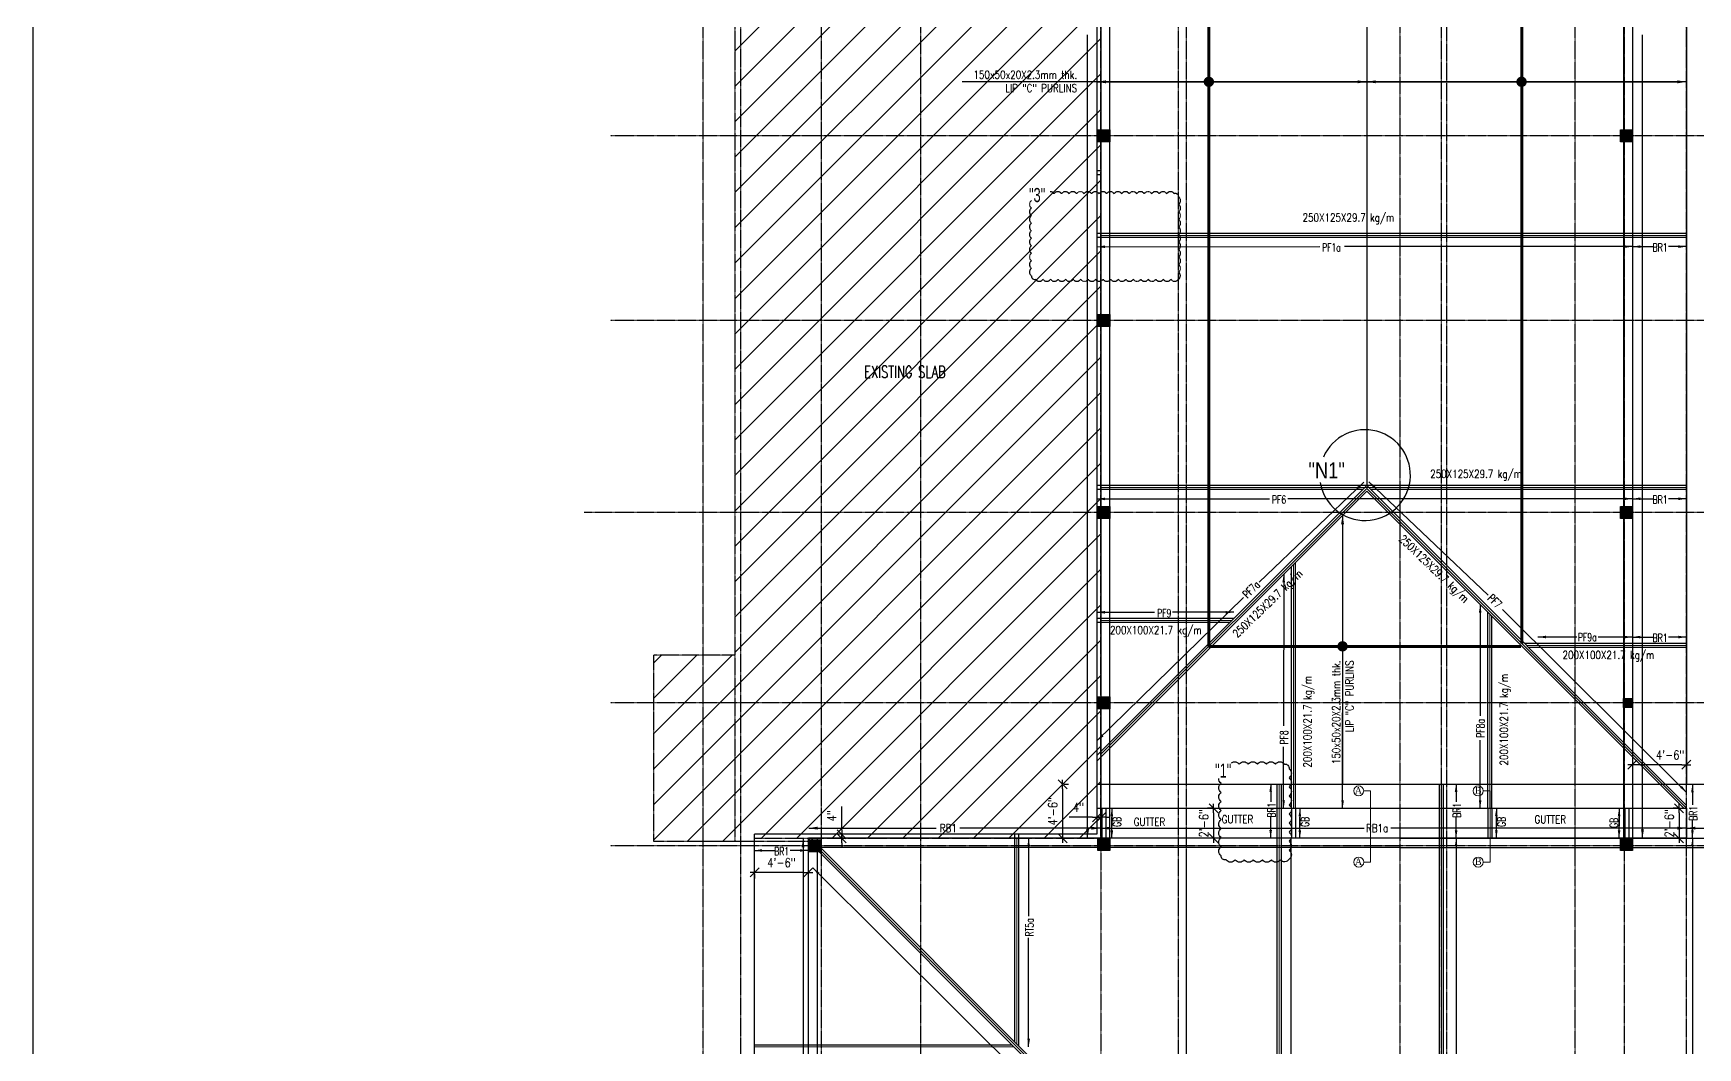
# Model space of a CAD drawing. Extents: x -95606 to 113309, y -42160 to -940.
# Drawn here: x 109860 to 111524, y -20531 to -19517 of the extents above; entities that cross this region are included whole.
import ezdxf

# ---------------------------------------------------------------- set-up
doc = ezdxf.new("R2010")
doc.units = 0
doc.header["$LTSCALE"] = 0.02
doc.header["$MEASUREMENT"] = 0
doc.header["$PDMODE"] = 3
doc.header["$PDSIZE"] = -2
doc.linetypes.add('CENTER', pattern=[50.8, 31.75, -6.35, 6.35, -6.35])
doc.linetypes.add('HIDDEN', pattern=[9.525, 6.35, -3.175])
doc.layers.get('0').update_dxf_attribs({"linetype": 'CONTINUOUS'})
doc.layers.get('DEFPOINTS').update_dxf_attribs({"linetype": 'CONTINUOUS'})
for name, color, linetype, lineweight in [('A -fittings', 181, 'CONTINUOUS', 5), ('GRID NAME', 31, 'CONTINUOUS', 30), ('Hatch', 252, 'CONTINUOUS', 9), ('HATCH 2', 253, 'CONTINUOUS', 5)]:
    doc.layers.add(name, color=color, linetype=linetype, lineweight=lineweight)
for name, color, linetype in [('A-2TEXT', 4, 'CONTINUOUS'), ('A-DIM', 1, 'CONTINUOUS'), ('BEAM TEX1', 3, 'CONTINUOUS'), ('COL 1', 5, 'CONTINUOUS'), ('COLUMN TEXT', 2, 'CONTINUOUS'), ('DIM', 7, 'CONTINUOUS'), ('dimentions', 8, 'CONTINUOUS'), ('EXLINE', 33, 'CONTINUOUS'), ('GRID', 8, 'CENTER'), ('h', 3, 'CONTINUOUS'), ('HBEAM', 51, 'HIDDEN'), ('S-SLB', 3, 'CONTINUOUS'), ('S-TXT', 2, 'CONTINUOUS'), ('TEXT-2', 3, 'CONTINUOUS'), ('TEXT2', 3, 'CONTINUOUS')]:
    doc.layers.add(name, color=color, linetype=linetype)
doc.styles.add('ROMANS', font='romans.shx', dxfattribs={"width": 0.8})
doc.styles.get("Standard").update_dxf_attribs({"font": 'ISOCP'})
doc.styles.add('style5', font='romans.shx', dxfattribs={"width": 0.7, "height": 8})
doc.styles.add('style6', font='romans.shx', dxfattribs={"height": 8})
doc.styles.add('style9', font='romans.shx', dxfattribs={"width": 0.8, "height": 4})
doc.styles.add('T25-500', font='romans.shx', dxfattribs={"height": 125})
doc.styles.add('yy', font='romans.shx', dxfattribs={"width": 0.8, "height": 7.5})
doc.dimstyles.new('TEXT-18', dxfattribs={"dimtxt": 8, "dimasz": 9, "dimexe": 6, "dimexo": 6, "dimgap": 3.125, "dimtad": 1, "dimdec": 1, "dimrnd": 0.5, "dimzin": 1, "dimdsep": 46, "dimlunit": 4, "dimtxsty": 'style6', "dimblk": 'OBLIQUE', "dimcen": 72.09, "dimclrd": 1, "dimclre": 1, "dimclrt": 4, "dimadec": 0, "dimazin": 0, "dimtfac": 1, "dimtdec": 1, "dimtofl": 0, "dimtmove": 0, "dimatfit": 3, "dimfxl": 1, "dimfrac": 2, "dimtolj": 1, "dimtzin": 0, "dimlwd": -1, "dimarcsym": 0})
doc.dimstyles.new('TK96', dxfattribs={"dimscale": 96, "dimtxt": 0.09375, "dimasz": 0.046875, "dimexe": 0.0625, "dimexo": 0.015625, "dimgap": 0.046875, "dimtad": 1, "dimzin": 11, "dimdsep": 46, "dimlunit": 4, "dimtxsty": 'ROMANS', "dimblk1": 'TK1', "dimblk2": 'TK1', "dimsah": 1, "dimcen": 0.09375, "dimclrd": 1, "dimclre": 1, "dimclrt": 2, "dimadec": 0, "dimazin": 0, "dimtfac": 1, "dimtofl": 0, "dimtmove": 0, "dimatfit": 3, "dimldrblk": 'TK1', "dimfxl": 1, "dimfrac": 2, "dimtolj": 1, "dimtzin": 9, "dimarcsym": 0})

# ---------------------------------------------------------------- blocks, each defined once
blk = doc.blocks.new('_Oblique')
at = {"color": 0, "linetype": 'ByBlock', "lineweight": -2}
blk.add_line((-0.5, -0.5), (0.5, 0.5), dxfattribs=at)
blk = doc.blocks.new('TK1')
at = {"color": 4, "linetype": 'Continuous'}
blk.add_line((-1, -1), (1, 1), dxfattribs=at)
at = {"color": 1, "linetype": 'ByBlock'}
blk.add_line((-1, 0), (1, 0), dxfattribs=at)
blk = doc.blocks.new('*D620')
at = {"layer": 'DEFPOINTS', "color": 0, "lineweight": -2, "transparency": 16777216}
for p in [(110580.9, -20355.4), (110580.9, -20355.4), (110634.8, -20355.4)]:
    blk.add_point(p, dxfattribs=at)
at = {"layer": 'dimentions', "color": 1, "linetype": 'Continuous', "lineweight": -2, "transparency": 16777216}
for p, q in [((110634.8, -20353.9), (110634.8, -20349.4)), ((110580.9, -20356.9), (110580.9, -20361.4)), ((110630.3, -20355.4), (110585.4, -20355.4))]:
    blk.add_line(p, q, dxfattribs=at)
at = {"layer": 'dimentions', "color": 1, "lineweight": -2, "transparency": 16777216, "xscale": 4.5, "yscale": 4.5, "zscale": 4.5, "rotation": 180}
blk.add_blockref('TK1', (110580.9, -20355.4), dxfattribs=at)
at = {"layer": 'dimentions', "color": 1, "lineweight": -2, "transparency": 16777216, "xscale": 4.5, "yscale": 4.5, "zscale": 4.5}
blk.add_blockref('TK1', (110634.8, -20355.4), dxfattribs=at)
at = {"layer": 'dimentions', "color": 2, "transparency": 16777216, "insert": (110607.8, -20345.6), "char_height": 9, "attachment_point": 5, "style": 'ROMANS'}
blk.add_mtext('\\A1;4\'-6"', dxfattribs=at)
blk = doc.blocks.new('*D649')
at = {"layer": 'DEFPOINTS', "color": 0, "lineweight": -2, "transparency": 16777216}
for p in [(111458.5, -20247.3), (111458.5, -20247.8), (111512.5, -20247.3)]:
    blk.add_point(p, dxfattribs=at)
at = {"layer": 'S-TXT', "color": 1, "lineweight": -2, "transparency": 16777216}
for p, q in [((111458.5, -20247.8), (111458.5, -20253.8)), ((111508, -20247.8), (111463, -20247.8)), ((111512.5, -20247.8), (111512.5, -20253.8))]:
    blk.add_line(p, q, dxfattribs=at)
at = {"layer": 'S-TXT', "color": 1, "lineweight": -2, "transparency": 16777216, "xscale": 4.5, "yscale": 4.5, "zscale": 4.5, "rotation": 180}
blk.add_blockref('TK1', (111458.5, -20247.8), dxfattribs=at)
at = {"layer": 'S-TXT', "color": 1, "lineweight": -2, "transparency": 16777216, "xscale": 4.5, "yscale": 4.5, "zscale": 4.5}
blk.add_blockref('TK1', (111512.5, -20247.8), dxfattribs=at)
at = {"layer": 'S-TXT', "color": 2, "transparency": 16777216, "insert": (111496.2, -20238), "char_height": 9, "attachment_point": 5, "style": 'ROMANS'}
blk.add_mtext('\\A1;4\'-6"', dxfattribs=at)
blk = doc.blocks.new('*D659')
at = {"layer": 'DEFPOINTS', "color": 0, "lineweight": -2, "transparency": 16777216}
for p in [(110668, -20317.3), (110668, -20317.3), (110668, -20321.3)]:
    blk.add_point(p, dxfattribs=at)
at = {"layer": 'dimentions', "color": 1, "linetype": 'Continuous', "lineweight": -2, "transparency": 16777216}
for p, q in [((110668, -20312.8), (110668, -20289.4)), ((110666.5, -20317.3), (110662, -20317.3)), ((110666.5, -20321.3), (110662, -20321.3)), ((110668, -20325.8), (110668, -20330.3))]:
    blk.add_line(p, q, dxfattribs=at)
at = {"layer": 'dimentions', "color": 1, "lineweight": -2, "transparency": 16777216, "xscale": 4.5, "yscale": 4.5, "zscale": 4.5}
for p, rotation in [((110668, -20317.3), 270), ((110668, -20321.3), 90)]:
    blk.add_blockref('TK1', p, dxfattribs=dict(at, rotation=rotation))
at = {"layer": 'dimentions', "color": 2, "transparency": 16777216, "insert": (110658.1, -20298.8), "char_height": 9, "attachment_point": 5, "rotation": 90, "style": 'ROMANS'}
blk.add_mtext('\\A1;4"', dxfattribs=at)
blk = doc.blocks.new('*D660')
at = {"layer": 'DEFPOINTS', "color": 0, "lineweight": -2, "transparency": 16777216}
for p in [(110923.2, -20297.9), (110927.2, -20297.9), (110923.2, -20300.2)]:
    blk.add_point(p, dxfattribs=at)
at = {"layer": 'dimentions', "color": 1, "linetype": 'Continuous', "lineweight": -2, "transparency": 16777216}
for p, q in [((110923.2, -20299.4), (110923.2, -20306.2)), ((110927.2, -20299.4), (110927.2, -20306.2)), ((110918.7, -20300.2), (110895.3, -20300.2)), ((110931.7, -20300.2), (110936.2, -20300.2))]:
    blk.add_line(p, q, dxfattribs=at)
at = {"layer": 'dimentions', "color": 1, "lineweight": -2, "transparency": 16777216, "xscale": 4.5, "yscale": 4.5, "zscale": 4.5}
blk.add_blockref('TK1', (110923.2, -20300.2), dxfattribs=at)
at = {"layer": 'dimentions', "color": 1, "lineweight": -2, "transparency": 16777216, "xscale": 4.5, "yscale": 4.5, "zscale": 4.5, "rotation": 180}
blk.add_blockref('TK1', (110927.2, -20300.2), dxfattribs=at)
at = {"layer": 'dimentions', "color": 2, "transparency": 16777216, "insert": (110904.7, -20290.3), "char_height": 9, "attachment_point": 5, "style": 'ROMANS'}
blk.add_mtext('\\A1;4"', dxfattribs=at)
blk = doc.blocks.new('*D661')
at = {"layer": 'DEFPOINTS', "color": 0, "lineweight": -2, "transparency": 16777216}
for p in [(110888.9, -20267.3), (110888.9, -20321.3), (110888.9, -20321.3)]:
    blk.add_point(p, dxfattribs=at)
at = {"layer": 'dimentions', "color": 1, "linetype": 'Continuous', "lineweight": -2, "transparency": 16777216}
for p, q in [((110888.9, -20271.8), (110888.9, -20316.8)), ((110890.4, -20267.3), (110894.9, -20267.3)), ((110887.4, -20321.3), (110882.9, -20321.3))]:
    blk.add_line(p, q, dxfattribs=at)
at = {"layer": 'dimentions', "color": 1, "lineweight": -2, "transparency": 16777216, "xscale": 4.5, "yscale": 4.5, "zscale": 4.5}
for p, rotation in [((110888.9, -20267.3), 90), ((110888.9, -20321.3), 270)]:
    blk.add_blockref('TK1', p, dxfattribs=dict(at, rotation=rotation))
at = {"layer": 'dimentions', "color": 2, "transparency": 16777216, "insert": (110879, -20294.3), "char_height": 9, "attachment_point": 5, "rotation": 90, "style": 'ROMANS'}
blk.add_mtext('\\A1;4\'-6"', dxfattribs=at)
blk = doc.blocks.new('*D662')
at = {"layer": 'DEFPOINTS', "color": 0, "lineweight": -2, "transparency": 16777216}
for p in [(111039.8, -20291.3), (111039.8, -20321.3), (111039.8, -20321.3)]:
    blk.add_point(p, dxfattribs=at)
at = {"layer": 'dimentions', "color": 1, "linetype": 'Continuous', "lineweight": -2, "transparency": 16777216}
for p, q in [((111038.3, -20291.3), (111033.8, -20291.3)), ((111039.8, -20295.8), (111039.8, -20316.8)), ((111038.3, -20321.3), (111033.8, -20321.3))]:
    blk.add_line(p, q, dxfattribs=at)
at = {"layer": 'dimentions', "color": 1, "lineweight": -2, "transparency": 16777216, "xscale": 4.5, "yscale": 4.5, "zscale": 4.5}
for p, rotation in [((111039.8, -20291.3), 90), ((111039.8, -20321.3), 270)]:
    blk.add_blockref('TK1', p, dxfattribs=dict(at, rotation=rotation))
at = {"layer": 'dimentions', "color": 2, "transparency": 16777216, "insert": (111030, -20306.3), "char_height": 9, "attachment_point": 5, "rotation": 90, "style": 'ROMANS'}
blk.add_mtext('\\A1;2\'-6"', dxfattribs=at)
blk = doc.blocks.new('*D663')
at = {"layer": 'DEFPOINTS', "color": 0, "lineweight": -2, "transparency": 16777216}
for p in [(111505.2, -20291.3), (111505.2, -20321.3), (111505.2, -20321.3)]:
    blk.add_point(p, dxfattribs=at)
at = {"layer": 'dimentions', "color": 1, "linetype": 'Continuous', "lineweight": -2, "transparency": 16777216}
for p, q in [((111503.7, -20291.3), (111499.2, -20291.3)), ((111505.2, -20295.8), (111505.2, -20316.8)), ((111503.7, -20321.3), (111499.2, -20321.3))]:
    blk.add_line(p, q, dxfattribs=at)
at = {"layer": 'dimentions', "color": 1, "lineweight": -2, "transparency": 16777216, "xscale": 4.5, "yscale": 4.5, "zscale": 4.5}
for p, rotation in [((111505.2, -20291.3), 90), ((111505.2, -20321.3), 270)]:
    blk.add_blockref('TK1', p, dxfattribs=dict(at, rotation=rotation))
at = {"layer": 'dimentions', "color": 2, "transparency": 16777216, "insert": (111495.3, -20306.3), "char_height": 9, "attachment_point": 5, "rotation": 90, "style": 'ROMANS'}
blk.add_mtext('\\A1;2\'-6"', dxfattribs=at)

msp = doc.modelspace()

# ---------------------------------------------------------------- hatches: boundary and pattern name
at = {"layer": 'Hatch'}
h = msp.add_hatch(color=254, dxfattribs=at)
h.set_gradient(color1=(192, 192, 192), color2=(192, 192, 192), tint=1)
h.paths.add_polyline_path([(110924.223, -19613.3), (110936.223, -19613.3), (110936.223, -19625.3), (110924.223, -19625.3)])
h = msp.add_hatch(color=254, dxfattribs=at)
h.set_gradient(color1=(192, 192, 192), color2=(192, 192, 192), tint=1)
h.paths.add_polyline_path([(111446.49, -19613.3), (111458.49, -19613.3), (111458.49, -19625.3), (111446.49, -19625.3)])
h = msp.add_hatch(color=254, dxfattribs=at)
h.set_gradient(color1=(192, 192, 192), color2=(192, 192, 192), tint=1)
h.paths.add_polyline_path([(110924.223, -19797.778), (110936.223, -19797.778), (110936.223, -19809.778), (110924.223, -19809.778)])
h = msp.add_hatch(color=254, dxfattribs=at)
h.set_gradient(color1=(192, 192, 192), color2=(192, 192, 192), tint=1)
h.paths.add_polyline_path([(110924.224, -19989.647), (110936.224, -19989.647), (110936.224, -20001.647), (110924.224, -20001.647)])
h = msp.add_hatch(color=254, dxfattribs=at)
h.set_gradient(color1=(192, 192, 192), color2=(192, 192, 192), tint=1)
h.paths.add_polyline_path([(111446.49, -19989.647), (111458.49, -19989.647), (111458.49, -20001.647), (111446.49, -20001.647)])
h = msp.add_hatch(color=254, dxfattribs=at)
h.set_gradient(color1=(192, 192, 192), color2=(192, 192, 192), tint=1)
h.paths.add_polyline_path([(110924.224, -20179.959), (110936.224, -20179.959), (110936.224, -20191.959), (110924.224, -20191.959)])
h = msp.add_hatch(color=254, dxfattribs=at)
h.set_gradient(color1=(192, 192, 192), color2=(192, 192, 192), tint=1)
h.paths.add_polyline_path([(111449.481, -20190.48), (111449.481, -20181.48), (111458.481, -20181.48), (111458.481, -20190.48)])
h = msp.add_hatch(color=254, dxfattribs=at)
h.set_gradient(color1=(192, 192, 192), color2=(192, 192, 192), tint=1)
h.paths.add_polyline_path([(110634.89, -20322.8), (110646.89, -20322.8), (110646.89, -20334.8), (110634.89, -20334.8)])
h = msp.add_hatch(color=254, dxfattribs=at)
h.set_gradient(color1=(192, 192, 192), color2=(192, 192, 192), tint=1)
h.paths.add_polyline_path([(110924.224, -20321.303), (110936.224, -20321.303), (110936.224, -20333.303), (110924.224, -20333.303)])
h = msp.add_hatch(color=254, dxfattribs=at)
h.set_gradient(color1=(192, 192, 192), color2=(192, 192, 192), tint=1)
h.paths.add_polyline_path([(111446.49, -20321.303), (111458.49, -20321.303), (111458.49, -20333.303), (111446.49, -20333.303)])
at = {"layer": 'S-TXT', "linetype": 'CENTER', "lineweight": -2}
h = msp.add_hatch(dxfattribs=at)
h.set_pattern_fill('ANSI31', color=253, scale=200)
h.set_pattern_definition([(45, (162549.702, 6715.206), (-17.67767, 17.67767), [])])
edge = h.paths.add_edge_path()
edge.add_line((110927.227, -19430.301), (110561.203, -19430.301))
edge.add_line((110561.203, -19430.301), (110561.203, -20138.204))
edge.add_line((110561.203, -20138.204), (110479.864, -20138.204))
edge.add_line((110479.864, -20138.204), (110479.865, -20324.292))
edge.add_line((110479.865, -20324.292), (110580.88, -20324.292))
edge.add_line((110580.88, -20324.292), (110580.88, -20321.303))
edge.add_line((110580.88, -20321.303), (110927.224, -20321.303))
edge.add_line((110927.224, -20321.303), (110927.197, -19430.301))

# ---------------------------------------------------------------- linework, layer by layer
at = {"layer": 'A -fittings', "color": 4}
for points in [[(111189.933, -20345.07), (111196.804, -20345.07), (111196.804, -20273.94), (111189.829, -20273.94)], [(111309.357, -20345.07), (111316.228, -20345.07), (111316.228, -20273.94), (111309.253, -20273.94)]]:
    msp.add_lwpolyline(points, dxfattribs=at)
for centre in [(111184.837, -20273.94), (111304.261, -20273.94), (111184.941, -20345.07), (111304.365, -20345.07)]:
    msp.add_circle(centre, 4.992, dxfattribs=at)
at = {"layer": 'A-DIM', "color": 4, "ltscale": 2}
msp.add_arc((111191.171, -19958.344), 45.374, 189.588827, 156.526241, dxfattribs=at)
at = {"layer": 'BEAM TEX1', "color": 4, "const_width": 3}
for points in [[(111035.061, -18609.485), (111035.036, -20129.479)], [(111347.762, -18609.597), (111347.977, -20126.79)], [(111034.703, -20129.479), (111119.473, -20129.479), (111347.032, -20129.479)]]:
    msp.add_lwpolyline(points, dxfattribs=at)
at = {"layer": 'COL 1'}
for points in [[(110924.223, -19613.3), (110936.223, -19613.3), (110936.223, -19625.3), (110924.223, -19625.3), (110924.223, -19613.3)], [(111446.49, -19613.3), (111458.49, -19613.3), (111458.49, -19625.3), (111446.49, -19625.3), (111446.49, -19613.3)], [(110924.223, -19797.778), (110936.223, -19797.778), (110936.223, -19809.778), (110924.223, -19809.778), (110924.223, -19797.778)], [(110924.224, -19989.647), (110936.224, -19989.647), (110936.224, -20001.647), (110924.224, -20001.647), (110924.224, -19989.647)], [(111446.49, -19989.647), (111458.49, -19989.647), (111458.49, -20001.647), (111446.49, -20001.647), (111446.49, -19989.647)], [(110924.224, -20179.959), (110936.224, -20179.959), (110936.224, -20191.959), (110924.224, -20191.959), (110924.224, -20179.959)], [(110634.89, -20322.8), (110646.89, -20322.8), (110646.89, -20334.8), (110634.89, -20334.8), (110634.89, -20322.8)], [(110924.224, -20321.303), (110936.224, -20321.303), (110936.224, -20333.303), (110924.224, -20333.303), (110924.224, -20321.303)], [(111446.49, -20321.303), (111458.49, -20321.303), (111458.49, -20333.303), (111446.49, -20333.303), (111446.49, -20321.303)]]:
    msp.add_lwpolyline(points, dxfattribs=at)
at = {"layer": 'COL 1', "lineweight": 25}
msp.add_lwpolyline([(111449.481, -20190.48), (111449.481, -20181.48), (111458.481, -20181.48), (111458.481, -20190.48), (111449.481, -20190.48)], dxfattribs=at)
at = {"layer": 'EXLINE'}
for p, q in [((111512.49, -18447.303), (111512.49, -20267.303)), ((110927.211, -18501.303), (110927.211, -20321.303)), ((111458.481, -18501.312), (111458.481, -20321.303)), ((110936.224, -20321.303), (110936.222, -18510.303)), ((111449.481, -18510.303), (111449.481, -20321.303)), ((111192.851, -18769.853), (111192.851, -19968.753)), ((110923.211, -19430.296), (110923.211, -20317.303)), ((110923.211, -20267.305), (112248.89, -20267.3)), ((110923.211, -20291.303), (111512.49, -20291.303)), ((111512.49, -20291.303), (111512.49, -20321.303)), ((110923.211, -20317.303), (110580.88, -20317.303)), ((110580.88, -21575.303), (110580.88, -20317.303)), ((110927.211, -20321.303), (110634.89, -20321.303)), ((110634.89, -20820.411), (110634.89, -20321.303)), ((110927.211, -20330.303), (110634.89, -20330.303)), ((110643.89, -20820.411), (110643.89, -20321.303)), ((111512.49, -20321.303), (110923.211, -20321.303)), ((111225.91, -20330.303), (110936.224, -20330.303)), ((111225.91, -20321.303), (111364.912, -20321.303)), ((111225.91, -20330.303), (111364.912, -20330.303)), ((111364.912, -20321.303), (111449.481, -20321.303)), ((111364.912, -20330.303), (111449.481, -20330.303)), ((111456.476, -20330.303), (112185.89, -20330.3)), ((111458.481, -20321.303), (112312.562, -20321.3))]:
    msp.add_line(p, q, dxfattribs=at)
at = {"layer": 'GRID'}
for p, q in [((110927.211, -18302.324), (110927.211, -21626.491)), ((111401.099, -21625.336), (111401.099, -18302.049)), ((111450.476, -21626.766), (111450.476, -18302.049)), ((110529.379, -21625.336), (110529.379, -18303.479)), ((110567.212, -21617.08), (110567.212, -18311.735)), ((110647.879, -21625.336), (110647.879, -18303.479)), ((110746.712, -18303.479), (110746.712, -21625.336)), ((111012.808, -21625.336), (111012.808, -18303.479)), ((111225.91, -18303.479), (111225.91, -21625.336)), ((111267.638, -21625.336), (111267.638, -18303.479)), ((111273.118, -21614.466), (111273.118, -18314.349)), ((111512.711, -21617.052), (111512.711, -18313.554)), ((111004.811, -21604.856), (111004.811, -18323.959)), ((112576.66, -19619.3), (110436.757, -19619.3)), ((112576.66, -19803.8), (110436.757, -19803.8)), ((112576.66, -19995.647), (110410.699, -19995.647)), ((112576.66, -20185.98), (110436.757, -20185.98)), ((112576.66, -20328.8), (110436.76, -20328.8))]:
    msp.add_line(p, q, dxfattribs=at)
at = {"layer": 'GRID NAME', "ltscale": 10, "const_width": 5.184}
for points in [[(111037.633, -19565.372, 1), (111032.449, -19565.372, 1)], [(111350.271, -19565.373, 1), (111345.087, -19565.373, 1)], [(111171.287, -20129.473, 1), (111166.103, -20129.473, 1)]]:
    msp.add_lwpolyline(points, format="xyb", close=True, dxfattribs=at)
at = {"layer": 'h'}
for p, q in [((110923.211, -20238.394), (111192.851, -19968.753)), ((110923.211, -20244.05), (111192.851, -19974.41)), ((111512.49, -20288.392), (111192.851, -19968.753)), ((111509.744, -20291.303), (111192.851, -19974.41)), ((110634.89, -20324.224), (111230.01, -20919.344)), ((110637.626, -20321.303), (111237.626, -20921.303))]:
    msp.add_line(p, q, dxfattribs=at)
at = {"layer": 'HATCH 2', "lineweight": 5}
for p, q in [((111512.49, -19718.821), (110927.211, -19718.821)), ((111512.49, -19970.753), (110927.211, -19970.753)), ((111192.851, -19971.664), (110927.211, -20237.304)), ((111192.851, -19971.664), (111512.49, -20291.303)), ((111119.637, -20291.303), (111119.637, -20047.624)), ((111316.063, -20291.303), (111316.063, -20097.622)), ((111058.031, -20103.573), (110927.211, -20103.573)), ((111512.49, -20128.573), (111352.67, -20128.573)), ((111105.28, -21575.303), (111105.28, -20267.304)), ((111105.28, -20267.304), (111105.28, -21289.004)), ((111267.638, -21575.303), (111267.638, -20267.304)), ((111234.88, -20921.303), (110634.89, -20321.313)), ((110843.08, -20526.757), (110843.08, -20321.303)), ((110580.88, -20529.503), (110840.169, -20529.503))]:
    msp.add_line(p, q, dxfattribs=at)
at = {"layer": 'HBEAM'}
msp.add_line((111012.811, -20557.636), (111012.811, -20337.303), dxfattribs=at)
at = {"layer": 'S-SLB'}
for p, q in [((110927.211, -19654.402), (110923.211, -19654.402)), ((110927.211, -19658.402), (110923.211, -19658.402)), ((111512.49, -19716.821), (110923.211, -19716.821)), ((111512.49, -19720.821), (110923.211, -19720.821)), ((111512.49, -19968.753), (110923.211, -19968.753)), ((111188.851, -19972.753), (110923.211, -19972.753)), ((111512.49, -19972.753), (111196.851, -19972.753)), ((111117.637, -20291.303), (111117.637, -20049.624)), ((111121.637, -20291.303), (111121.637, -20045.624)), ((111314.063, -20291.303), (111314.063, -20095.622)), ((111318.063, -20291.303), (111318.063, -20099.622)), ((110955.121, -20101.573), (110923.211, -20101.573)), ((110955.12, -20105.573), (110923.211, -20105.573)), ((111060.031, -20101.573), (110955.121, -20101.573)), ((111056.031, -20105.573), (110955.121, -20105.573)), ((111512.49, -20126.573), (111350.67, -20126.573)), ((111512.49, -20130.573), (111354.67, -20130.573)), ((111103.28, -20321.303), (111103.28, -20267.304)), ((111107.28, -20267.304), (111107.28, -20321.303)), ((111265.638, -20321.303), (111265.638, -20267.304)), ((111269.638, -20321.303), (111269.638, -20267.304)), ((110928.093, -20291.303), (110928.093, -20321.303)), ((110932.093, -20291.303), (110932.093, -20321.303)), ((111117.637, -20291.303), (111117.637, -20321.303)), ((111121.637, -20291.303), (111121.637, -20321.303)), ((111314.063, -20291.303), (111314.064, -20321.303)), ((111318.063, -20291.303), (111318.064, -20321.303)), ((111451.047, -20291.303), (111451.047, -20321.303)), ((111455.047, -20291.303), (111455.047, -20321.303)), ((110841.08, -20321.303), (110841.08, -20317.303)), ((110841.08, -20524.757), (110841.08, -20321.303)), ((110845.08, -20321.303), (110845.08, -20317.303)), ((110845.08, -20528.757), (110845.08, -20321.303)), ((111103.28, -21575.303), (111103.28, -20321.303)), ((111107.28, -20321.303), (111107.28, -21575.303)), ((111265.638, -21575.303), (111265.638, -20321.303)), ((111269.638, -21575.303), (111269.638, -20321.303)), ((110580.88, -20527.503), (110838.169, -20527.503))]:
    msp.add_line(p, q, dxfattribs=at)
at = {"layer": 'S-TXT', "color": 5, "linetype": 'CENTER', "lineweight": -2}
for p, q in [((110561.203, -19430.296), (110561.203, -20324.292)), ((110561.203, -20324.292), (110634.869, -20324.292)), ((110634.869, -20324.292), (110634.869, -20321.296))]:
    msp.add_line(p, q, dxfattribs=at)
at = {"layer": 'S-TXT', "color": 1}
msp.add_lwpolyline([(109859.834, -17714.924), (113212.803, -17714.924), (113212.803, -22320.795), (109859.834, -22320.795)], close=True, dxfattribs=at)
at = {"layer": 'S-TXT', "linetype": 'CENTER', "lineweight": -2}
msp.add_lwpolyline([(110927.227, -19430.301), (110561.203, -19430.301), (110561.203, -20138.204), (110479.864, -20138.204), (110479.865, -20324.292), (110580.88, -20324.292), (110580.88, -20321.303), (110927.224, -20321.303), (110927.197, -19430.301)], dxfattribs=at)
at = {"layer": 'S-TXT', "color": 6, "linetype": 'CENTER', "lineweight": -2}
msp.add_lwpolyline([(110876.475, -19675.182, -0.24469844), (110880.234, -19677.139, -0.52056705), (110887.752, -19677.139, -0.52056705), (110895.271, -19677.139, -0.52056705), (110902.79, -19677.139, -0.52056705), (110910.308, -19677.139, -0.52056705), (110917.827, -19677.139, -0.52056705), (110925.345, -19677.139, -0.52056705), (110932.864, -19677.139, -0.52056705), (110940.382, -19677.139, -0.52056705), (110947.901, -19677.139, -0.52056705), (110955.419, -19677.139, -0.52056705), (110962.938, -19677.139, -0.52056705), (110970.456, -19677.139, -0.52056705), (110977.975, -19677.139, -0.52056705), (110985.493, -19677.139, -0.52056705), (110993.012, -19677.139, -0.52056705), (111000.531, -19677.139, -0.52056705), (111004.879, -19680.31, -0.52056705), (111004.879, -19687.828, -0.52056705), (111004.879, -19695.347, -0.52056705), (111004.879, -19702.865, -0.52056705), (111004.879, -19710.384, -0.52056705), (111004.879, -19717.902, -0.52056705), (111004.879, -19725.421, -0.52056705), (111004.879, -19732.939, -0.52056705), (111004.879, -19740.458, -0.52056705), (111004.879, -19747.976, -0.52056705), (111004.879, -19755.495, -0.52056705), (111004.58, -19762.715, -0.52056705), (110997.062, -19762.715, -0.52056705), (110989.543, -19762.715, -0.52056705), (110982.025, -19762.715, -0.52056705), (110974.506, -19762.715, -0.52056705), (110966.988, -19762.715, -0.52056705), (110959.469, -19762.715, -0.52056705), (110951.951, -19762.715, -0.52056705), (110944.432, -19762.715, -0.52056705), (110936.914, -19762.715, -0.52056705), (110929.395, -19762.715, -0.52056705), (110921.876, -19762.715, -0.52056705), (110914.358, -19762.715, -0.52056705), (110906.839, -19762.715, -0.52056705), (110899.321, -19762.715, -0.52056705), (110891.802, -19762.715, -0.52056705), (110884.284, -19762.715, -0.52056705), (110876.765, -19762.715, -0.52056705), (110869.247, -19762.715, -0.52056705), (110861.728, -19762.715, -0.52056705), (110857.678, -19759.246, -0.52056705), (110857.678, -19751.728, -0.52056705), (110857.678, -19744.209, -0.52056705), (110857.678, -19736.691, -0.52056705), (110857.678, -19729.172, -0.52056705), (110857.678, -19721.653, -0.52056705), (110857.678, -19714.135, -0.52056705), (110857.678, -19706.616, -0.52056705), (110857.678, -19699.098, -0.52056705), (110857.678, -19691.579, -0.52056705), (110857.678, -19684.061)], format="xyb", dxfattribs=at)
at = {"layer": 'S-TXT', "color": 5, "linetype": 'CENTER', "lineweight": -2}
msp.add_lwpolyline([(110561.203, -20138.204), (110479.864, -20138.204), (110479.864, -20324.292), (110521.867, -20324.291), (110561.203, -20324.291)], dxfattribs=at)
at = {"layer": 'S-TXT', "color": 6, "linetype": 'ByBlock', "lineweight": -2}
msp.add_lwpolyline([(111057.855, -20245.769, -0.40601734), (111065.421, -20247.213, -0.52056705), (111074.473, -20247.213, -0.52056705), (111083.524, -20247.213, -0.52056705), (111092.575, -20247.213, -0.52056705), (111101.626, -20247.213, -0.52056705), (111110.677, -20247.213, -0.52056705), (111115.183, -20251.759, -0.52056705), (111115.183, -20260.81, -0.52056705), (111115.183, -20269.861, -0.52056705), (111115.183, -20278.912, -0.52056705), (111115.183, -20287.963, -0.52056705), (111115.183, -20297.014, -0.52056705), (111115.183, -20306.065, -0.52056705), (111115.183, -20315.116, -0.52056705), (111115.183, -20324.168, -0.52056705), (111115.183, -20333.219, -0.52056705), (111115.183, -20342.27, -0.52056705), (111106.631, -20342.769, -0.52056705), (111097.579, -20342.769, -0.52056705), (111088.528, -20342.769, -0.52056705), (111079.477, -20342.769, -0.52056705), (111070.426, -20342.769, -0.52056705), (111061.375, -20342.769, -0.52056705), (111052.324, -20342.769, -0.52056705), (111047.319, -20338.722, -0.52056705), (111047.319, -20329.671, -0.52056705), (111047.319, -20320.62, -0.52056705), (111047.319, -20311.569, -0.52056705), (111047.319, -20302.518, -0.52056705), (111047.319, -20293.467, -0.52056705), (111047.319, -20284.416, -0.52056705), (111047.319, -20275.365, -0.52056705), (111047.319, -20266.314, -0.26019742), (111044.973, -20261.466, -0.26019742)], format="xyb", dxfattribs=at)

# ---------------------------------------------------------------- texts
at = {"layer": 'A-2TEXT', "char_height": 6.69023, "width": 33.25047, "attachment_point": 3, "rotation": 0.074295}
for s, insert in [('{\\fCentury Schoolbook|b0|i0|c0|p18;A}', (111188.201, -20270.042)), ('{\\fCentury Schoolbook|b0|i0|c0|p18;B}', (111307.626, -20270.042)), ('{\\fCentury Schoolbook|b0|i0|c0|p18;A}', (111188.305, -20341.172)), ('{\\fCentury Schoolbook|b0|i0|c0|p18;B}', (111307.729, -20341.172))]:
    msp.add_mtext(s, dxfattribs=dict(at, insert=insert))
at = {"layer": 'A-DIM', "color": 4, "ltscale": 2, "insert": (111134.619, -19961.569), "char_height": 16, "attachment_point": 7, "style": 'T25-500'}
msp.add_mtext('{\\fSwis721 Cn BT|b0|i0|c0|p34;"N1"}', dxfattribs=at)
at = {"layer": 'BEAM TEX1', "char_height": 8, "attachment_point": 6, "style": 'yy'}
for insert, rotation in [((110903.384, -19565.015), 359.946828), ((111169.076, -20143.532), 89.946828)]:
    msp.add_mtext('150x50x20X2.3mm thk.\\PLIP "C" PURLINS ', dxfattribs=dict(at, insert=insert, rotation=rotation))
at = {"layer": 'COLUMN TEXT', "insert": (110690.478, -19849.211), "char_height": 12, "width": 186, "attachment_point": 1, "style": 'style5'}
msp.add_mtext('EXISTING SLAB', dxfattribs=at)
at = {"layer": 'dimentions', "color": 4, "char_height": 14.02072, "width": 365.21817, "attachment_point": 5, "style": 'style9'}
for s, insert in [('{\\fSwis721 Cn BT|b0|i0|c0|p34;"3"}', (110863.357, -19678.603)), ('{\\fSwis721 Cn BT|b0|i0|c0|p34;"1"}', (111049.388, -20253.546))]:
    msp.add_mtext(s, dxfattribs=dict(at, insert=insert))
at = {"layer": 'TEXT-2', "char_height": 8, "style": 'ROMANS'}
for s, insert, attachment_point in [('250X125X29.7 kg/m', (111220.375, -19707.672), 9), ('250X125X29.7 kg/m', (111347.952, -19963.807), 9), ('200X100X21.7 kg/m', (110936.224, -20119.884), 7), ('\\pt32;200X100X21.7 kg/m', (111388.626, -20144.741), 7), ('GUTTER', (111079.439, -20306.302), 9), ('GUTTER', (111392.179, -20306.362), 9), ('GUTTER', (110991.449, -20308.925), 9)]:
    msp.add_mtext_dynamic_manual_height_columns(s, width=2568.13945, gutter_width=12.5, heights=[0], dxfattribs=dict(at, insert=insert, attachment_point=attachment_point))
at = {"layer": 'TEXT-2', "char_height": 8, "width": 22.39817, "attachment_point": 3, "style": 'style5'}
for s, insert in [('\\A1;PF1a', (111166.947, -19726.892)), ('\\A1;BR1', (111493.611, -19726.894)), ('\\A1;PF6', (111112.332, -19978.824)), ('\\A1;BR1', (111493.611, -19978.826)), ('\\A1;PF9', (110997.566, -20092.287)), ('\\A1;PF9a', (111422.803, -20116.344)), ('\\A1;BR1', (111493.6, -20117.024)), ('\\A1;BR1', (110615.43, -20330.277))]:
    msp.add_mtext(s, dxfattribs=dict(at, insert=insert))
at = {"layer": 'TEXT-2', "char_height": 8, "style": 'ROMANS'}
for s, insert, attachment_point, rotation in [('250X125X29.7 kg/m', (111296.074, -20080.829), 3, 316.069602), ('250X125X29.7 kg/m', (111057.99, -20115.49), 1, 43.930398), ('200X100X21.7 kg/m', (111140.256, -20159.026), 9, 90), ('200X100X21.7 kg/m', (111336.777, -20156.98), 9, 90)]:
    msp.add_mtext_dynamic_manual_height_columns(s, width=2568.13945, gutter_width=12.5, heights=[0], dxfattribs=dict(at, insert=insert, attachment_point=attachment_point, rotation=rotation))
at = {"layer": 'TEXT-2', "char_height": 8, "width": 22.39817, "style": 'style5'}
for s, insert, attachment_point, rotation in [('\\A1;PF7a', (111067.967, -20076.383), 1, 44.595759), ('\\A1;PF7', (111328.717, -20086.428), 3, 315.404275), ('\\A1;PF8', (111106.197, -20227.611), 1, 90), ('\\A1;PF8a', (111302.623, -20220.778), 1, 90), ('\\A1;BR1', (111093.69, -20285.65), 3, 90), ('\\A1;BR1', (111279.087, -20285.838), 3, 90), ('\\A1;BR1', (111515.324, -20288.838), 3, 90), ('\\A1;GB', (110939.229, -20299.848), 3, 90), ('\\A1;GB', (111127.198, -20299.848), 3, 90), ('\\A1;GB', (111323.625, -20299.848), 3, 90), ('\\A1;GB', (111435.996, -20300.789), 3, 90), ('\\A1;RT5a', (110851.749, -20419.467), 1, 90)]:
    msp.add_mtext(s, dxfattribs=dict(at, insert=insert, attachment_point=attachment_point, rotation=rotation))
at = {"layer": 'TEXT2', "color": 3, "char_height": 8, "attachment_point": 2, "style": 'ROMANS'}
for s, insert in [('\\pi3.1065;RB1', (110773.052, -20307.159)), ('\\pi3.1065;RB1a', (111201.709, -20307.159))]:
    msp.add_mtext_dynamic_manual_height_columns(s, width=563.89816, gutter_width=2500, heights=[0], dxfattribs=dict(at, insert=insert))

# ---------------------------------------------------------------- dimensions: what is measured, and where the dimension line sits
at = {"layer": 'dimentions'}
for base, p1, p2, picture, middle in [((110888.86, -20321.303), (110888.86, -20267.305), (110888.86, -20321.303), '*D661', (110879.003, -20294.304)), ((110668.005, -20317.303), (110668.005, -20321.303), (110668.005, -20317.303), '*D659', (110658.148, -20298.831))]:
    dim = msp.add_linear_dim(base=base, p1=p1, p2=p2, angle=90, dimstyle='TK96', override={"dimfxl": 2}, dxfattribs=at)
    dim.commit()
    dim.dimension.update_dxf_attribs({"geometry": picture, "text_midpoint": middle})
for base, p1, p2, picture, middle in [((110923.211, -20300.19), (110927.211, -20297.926), (110923.211, -20297.926), '*D660', (110904.739, -20290.333)), ((110580.88, -20355.438), (110634.797, -20355.438), (110580.88, -20355.438), '*D620', (110607.839, -20345.581))]:
    dim = msp.add_linear_dim(base=base, p1=p1, p2=p2, dimstyle='TK96', override={"dimfxl": 2}, dxfattribs=at)
    dim.commit()
    dim.dimension.update_dxf_attribs({"geometry": picture, "text_midpoint": middle})
for base, p1, p2, picture, middle in [((111039.824, -20321.303), (111039.824, -20291.303), (111039.824, -20321.303), '*D662', (111039.824, -20306.303)), ((111505.197, -20321.303), (111505.197, -20291.303), (111505.197, -20321.303), '*D663', (111505.197, -20306.303))]:
    dim = msp.add_linear_dim(base=base, p1=p1, p2=p2, angle=90, dimstyle='TK96', override={"dimfxl": 2}, dxfattribs=at)
    dim.commit()
    dim.dimension.update_dxf_attribs({"geometry": picture, "text_midpoint": middle, "dimtype": 160})
at = {"layer": 'S-TXT'}
dim = msp.add_linear_dim(base=(111458.49, -20247.823), p1=(111512.49, -20247.252), p2=(111458.49, -20247.252), dimstyle='TK96', override={"dimdec": 0, "dimfxl": 1.25, "dimfxlon": 1}, dxfattribs=at)
dim.commit()
dim.dimension.update_dxf_attribs({"geometry": '*D649', "text_midpoint": (111496.191, -20247.823), "dimtype": 160})

# ---------------------------------------------------------------- leaders
at = {"layer": 'DIM'}
for points, override in [([(110913.741, -20321.303), (110913.741, -19518.492)], {"dimtad": 0}), ([(111468.537, -20321.303), (111468.537, -19518.492)], {"dimtad": 0}), ([(111512.49, -19565.373), (110788.424, -19565.38)], {"dimtad": 0}), ([(110923.211, -19565.379), (111504.045, -19565.37)], {"dimtad": 0}), ([(111192.851, -19565.366), (111120.44, -19565.366)], {"dimtad": 0}), ([(111192.851, -19565.366), (111251.553, -19565.371)], {"dimtad": 0}), ([(110923.211, -19730.187), (111146.161, -19730.056)], {"dimasz": 8, "dimtad": 0}), ([(111458.481, -19730.054), (111170.569, -19730.052)], {"dimasz": 8, "dimtad": 0}), ([(111458.481, -19730.054), (111479.217, -19730.054)], {"dimasz": 8, "dimtad": 0}), ([(111512.481, -19730.054), (111494.584, -19730.054)], {"dimasz": 8, "dimtad": 0}), ([(111190.068, -19965.497), (111085.408, -20065.364)], {"dimasz": 8, "dimtad": 0}), ([(111194.948, -19964.955), (111314.325, -20078.393)], {"dimasz": 8, "dimtad": 0}), ([(110923.211, -19982.154), (111095.791, -19982.041)], {"dimasz": 8, "dimtad": 0}), ([(111458.481, -19981.987), (111114.015, -19981.984)], {"dimasz": 8, "dimtad": 0}), ([(111458.481, -19981.987), (111479.217, -19981.987)], {"dimasz": 8, "dimtad": 0}), ([(111512.481, -19981.987), (111494.584, -19981.987)], {"dimasz": 8, "dimtad": 0}), ([(111168.723, -19998.509), (111168.723, -20267.304)], {"dimtad": 0}), ([(111109.888, -20057.383), (111109.797, -20208.888)], {"dimasz": 8, "dimtad": 0}), ([(110923.211, -20224.017), (111069.582, -20080.685)], {"dimasz": 8, "dimtad": 0}), ([(110923.211, -20095.413), (110980.737, -20095.413)], {"dimasz": 8, "dimtad": 0}), ([(111059.888, -20095.447), (110998.786, -20095.447)], {"dimasz": 8, "dimtad": 0}), ([(111306.314, -20087.884), (111306.225, -20199.032)], {"dimasz": 8, "dimtad": 0}), ([(111512.711, -20275.409), (111328.698, -20092.641)], {"dimasz": 8, "dimtad": 0}), ([(111363.979, -20120.125), (111402.93, -20120.125)], {"dimasz": 8, "dimtad": 0}), ([(111458.481, -20120.184), (111424.15, -20120.161)], {"dimasz": 8, "dimtad": 0}), ([(111458.469, -20120.184), (111479.206, -20120.184)], {"dimasz": 8, "dimtad": 0}), ([(111512.469, -20120.184), (111494.572, -20120.184)], {"dimasz": 8, "dimtad": 0}), ([(111168.767, -20291.303), (111168.723, -20195.833)], {"dimasz": 8, "dimtad": 0}), ([(111109.831, -20291.303), (111109.831, -20229.912)], {"dimasz": 8, "dimtad": 0}), ([(111306.257, -20291.303), (111306.257, -20223.08)], {"dimasz": 8, "dimtad": 0}), ([(111096.851, -20266.78), (111096.851, -20284.677)], {"dimasz": 8, "dimtad": 0}), ([(111282.247, -20266.968), (111282.247, -20284.865)], {"dimasz": 8, "dimtad": 0}), ([(111518.484, -20267.303), (111518.484, -20287.865)], {"dimasz": 8, "dimtad": 0}), ([(110938.067, -20291.27), (110938.067, -20309.167)], {"dimasz": 8, "dimtad": 0}), ([(111126.037, -20291.27), (111126.037, -20309.167)], {"dimasz": 8, "dimtad": 0}), ([(111322.463, -20291.27), (111322.463, -20309.167)], {"dimasz": 8, "dimtad": 0}), ([(111445.177, -20291.271), (111445.177, -20309.168)], {"dimasz": 8, "dimtad": 0}), ([(110635.026, -20311.137), (110762.292, -20311.137)], {"dimtad": 0}), ([(110926.691, -20311.137), (110786.19, -20311.137)], {"dimtad": 0}), ([(110927.211, -20311.137), (111190.473, -20311.137)], {"dimtad": 0}), ([(110938.067, -20321.258), (110938.067, -20300.185)], {"dimasz": 8, "dimtad": 0}), ([(111096.851, -20321.116), (111096.851, -20300.044)], {"dimasz": 8, "dimtad": 0}), ([(111126.037, -20321.258), (111126.037, -20300.185)], {"dimasz": 8, "dimtad": 0}), ([(111512.49, -20311.137), (111216.836, -20311.137)], {"dimtad": 0}), ([(111282.247, -20321.303), (111282.247, -20300.232)], {"dimasz": 8, "dimtad": 0}), ([(111322.463, -20321.258), (111322.463, -20300.185)], {"dimasz": 8, "dimtad": 0}), ([(111445.177, -20321.258), (111445.177, -20300.185)], {"dimasz": 8, "dimtad": 0}), ([(111512.49, -20311.137), (111858.632, -20311.137)], {"dimtad": 0}), ([(111518.484, -20321.303), (111518.484, -20303.232)], {"dimasz": 8, "dimtad": 0}), ([(110580.299, -20333.437), (110601.036, -20333.437)], {"dimasz": 8, "dimtad": 0}), ([(110634.299, -20333.437), (110616.402, -20333.437)], {"dimasz": 8, "dimtad": 0}), ([(110629.438, -20321.419), (110629.438, -20880.47)], {"dimtad": 0}), ([(110854.867, -20321.303), (110854.904, -20399.112)], {"dimasz": 8, "dimtad": 0}), ([(111117.052, -20321.303), (111117.052, -21090.188)], {"dimasz": 8, "dimtad": 0}), ([(111282.235, -20321.303), (111282.236, -20974.612)], {"dimasz": 8, "dimtad": 0}), ([(111518.484, -20321.303), (111518.327, -20973.116)], {"dimasz": 8, "dimtad": 0}), ([(110639.297, -20350.938), (110910.564, -20620.597)], {"dimasz": 8, "dimtad": 0}), ([(110854.909, -20529.503), (110854.909, -20420.6)], {"dimasz": 8, "dimtad": 0})]:
    msp.add_leader(points, dimstyle='TEXT-18', override=override, dxfattribs=at)

doc.saveas('drawing.dxf')
